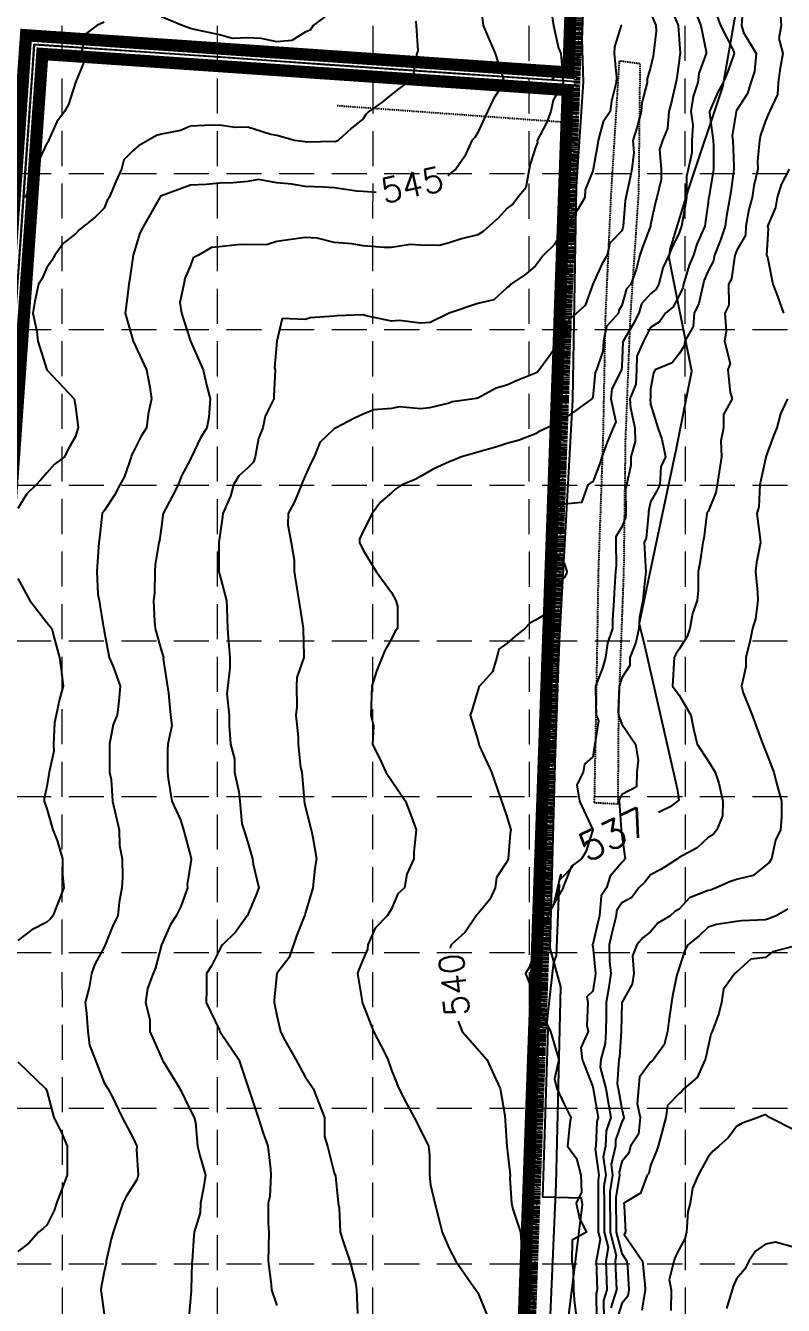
# Model space of a CAD drawing. Header units: inches. Extents: x 8135 to 11700, y -938 to 4760.
# Drawn here: x 8564 to 8996, y 1621 to 2351 of the extents above; entities that cross this region are included whole.
import ezdxf
from ezdxf.enums import TextEntityAlignment as Align

# ---------------------------------------------------------------- set-up
doc = ezdxf.new("R2010")
doc.units = ezdxf.units.IN
doc.header["$MEASUREMENT"] = 0
for name, pattern in [('DASHED', [0.75, 0.5, -0.25]), ('DASHED2', [0.375, 0.25, -0.125]), ('DOT2', [0.125, 0, -0.125]), ('HIDDEN', [0.375, 0.25, -0.125]), ('HIDDEN2', [0.1875, 0.125, -0.0625]), ('PHANTOM', [2.5, 1.25, -0.25, 0.25, -0.25, 0.25, -0.25])]:
    doc.linetypes.add(name, pattern=pattern)
for name, color, linetype in [('537-CONTOUR', 6, 'Continuous'), ('ADJ-T', 11, 'Continuous'), ('BNDY', 1, 'PHANTOM'), ('EC', 35, 'DASHED'), ('EXCAVATION-LIMITS-W&M', 3, 'DOT2'), ('EXCAVATION_LIMITS', 4, 'HIDDEN2'), ('FENCE', 8, 'FENCELINE3'), ('GRID', 254, 'HIDDEN'), ('HATCH-1', 150, 'DASHED2'), ('HATCH-2', 100, 'HIDDEN2'), ('PH2-BNDY', 1, 'PHANTOM')]:
    doc.layers.add(name, color=color, linetype=linetype)
doc.styles.add('L80', font='simplex', dxfattribs={"height": 16})
doc.styles.get("Standard").update_dxf_attribs({"font": 'ARIAL.TTF'})
doc.styles.add('Style-simple', font='simple.shx')
doc.linetypes.add('FENCELINE3', pattern='A,0.8,-0.1,["X",Standard,S=0.1,R=0,X=-0.05,Y=-0.05],-0.1', length=1)

msp = doc.modelspace()

# ---------------------------------------------------------------- linework, layer by layer
at = {"layer": '537-CONTOUR', "elevation": 537, "flags": 128}
for points in [[(8925.11, 1902.55), (8932.91, 1906.35), (8936.91, 1909.33), (8936.2, 1914.93), (8916.89, 1999.28), (8914.32, 2009.72), (8914.32, 2010.53), (8914.58, 2011.3), (8923.16, 2052.13), (8935.25, 2109.27), (8935.37, 2110.25), (8944.09, 2154.23), (8931.26, 2218.73), (8931.77, 2223.61), (8942.18, 2257.89), (8961.83, 2316.48), (8978.04, 2408.34), (8979.05, 2412.64), (9002.27, 2509.18), (9002.96, 2510.06), (9078.04, 2556.81), (9109.76, 2596.52), (9111.72, 2601.6), (9112.74, 2604.87)], [(8870.55, 1587.66), (8881.81, 1678.62), (8881.19, 1682.37), (8859.09, 1682.91), (8862.24, 1778.47), (8861.32, 1779.36), (8863.32, 1798.44), (8865.41, 1816.97), (8866.99, 1820.52), (8868.22, 1853.75), (8868.76, 1861.08), (8865.65, 1850.53), (8869.39, 1867.03), (8869.31, 1864.28), (8876.58, 1871.72)]]:
    msp.add_lwpolyline(points, dxfattribs=at)
at = {"layer": 'ADJ-T'}
msp.add_lwpolyline([(8878.59, 2319.29), (8569.04, 2340.58), (8507.94, 1471.93)], dxfattribs=at)
at = {"layer": 'BNDY', "lineweight": 200}
msp.add_line((8919.88, 3474.23), (8814.15, 516.97), dxfattribs=at)
at = {"layer": 'EC', "color": 35, "linetype": 'Continuous'}
for p, q in [((8994.57, 2359.52, 537), (8995.1, 2351.41, 537)), ((8995.1, 2351.41, 537), (8993.84, 2343.97, 537)), ((8993.84, 2343.97, 537), (8996, 2335.41, 537)), ((8996, 2335.41, 537), (8994.5, 2327.09, 537)), ((8994.5, 2327.09, 537), (8993.51, 2318.91, 537)), ((8993.51, 2318.91, 537), (8993.02, 2312.06, 537)), ((8993.02, 2312.06, 537), (8988.47, 2302.41, 537)), ((8987.81, 2300.78, 537), (8986.17, 2297.09, 537)), ((8988.47, 2302.41, 537), (8987.81, 2300.78, 537)), ((8986.17, 2297.09, 537), (8983.26, 2288.82, 537)), ((8983.26, 2288.82, 537), (8982.78, 2285.91, 537)), ((8982.78, 2285.91, 537), (8981.61, 2273.98, 537)), ((8981.61, 2273.98, 537), (8981.8, 2269.41, 537)), ((8981.8, 2269.41, 537), (8979.46, 2259.92, 537)), ((8979.46, 2259.92, 537), (8978.51, 2253.41, 537)), ((8978.51, 2253.41, 537), (8976.6, 2246.48, 537)), ((8976.6, 2246.48, 537), (8974.94, 2236.91, 537)), ((8974.94, 2236.91, 537), (8974.79, 2231.8, 537)), ((8974.79, 2231.8, 537), (8969.67, 2222.95, 537)), ((8968.74, 2220.41, 537), (8966.73, 2206.9, 537)), ((8969, 2221.09, 537), (8968.74, 2220.41, 537)), ((8969.67, 2222.95, 537), (8969, 2221.09, 537)), ((8966.73, 2206.9, 537), (8965.1, 2203.91, 537)), ((8965.1, 2203.91, 537), (8965.21, 2191.94, 537)), ((8965.21, 2191.94, 537), (8963.08, 2187.41, 537)), ((8963.08, 2187.41, 537), (8963.83, 2177.16, 537)), ((8963.83, 2177.16, 537), (8962.75, 2171.41, 537)), ((8962.75, 2171.41, 537), (8966.02, 2158.62, 537)), ((8966.02, 2158.62, 537), (8964.8, 2154.91, 537)), ((8964.8, 2154.91, 537), (8966.06, 2142.08, 537)), ((8966.06, 2142.08, 537), (8967.11, 2138.41, 537)), ((8967.11, 2138.41, 537), (8962.24, 2129.46, 537)), ((8962.24, 2129.46, 537), (8962.24, 2121.91, 537)), ((8962.24, 2121.91, 537), (8960.75, 2114.47, 537)), ((8960.75, 2114.47, 537), (8961.11, 2105.41, 537)), ((8961.11, 2105.41, 537), (8958.69, 2089.41, 537)), ((8958.69, 2089.41, 537), (8957.86, 2084.91, 537)), ((8957.86, 2084.91, 537), (8953.42, 2074.18, 537)), ((8953.42, 2074.18, 537), (8952.98, 2073.35, 537)), ((8952.82, 2072.91, 537), (8951.03, 2058.81, 537)), ((8952.98, 2073.35, 537), (8952.82, 2072.91, 537)), ((8950.39, 2056.41, 537), (8948.71, 2044.62, 537)), ((8951.03, 2058.81, 537), (8950.39, 2056.41, 537)), ((8948.71, 2044.62, 537), (8947.81, 2039.91, 537)), ((8947.81, 2039.91, 537), (8947.81, 2029.03, 537)), ((8947.28, 2023.41, 537), (8944.61, 2015.96, 537)), ((8947.81, 2029.03, 537), (8947.28, 2023.41, 537)), ((8944.61, 2015.96, 537), (8942.99, 2007.41, 537)), ((8941.49, 2002.84, 537), (8936.92, 1995.53, 537)), ((8942.99, 2007.41, 537), (8941.49, 2002.84, 537)), ((8936.92, 1995.53, 537), (8935.09, 1992.77, 537)), ((8934.01, 1990.91, 537), (8933.17, 1974.41, 537)), ((8935.09, 1992.77, 537), (8934.01, 1990.91, 537)), ((8933.17, 1974.41, 537), (8936.92, 1969.29, 537)), ((8936.92, 1969.29, 537), (8943.66, 1957.91, 537)), ((8943.66, 1957.91, 537), (8945.39, 1949.45, 537)), ((8945.39, 1949.45, 537), (8947.28, 1941.41, 537)), ((8947.28, 1941.41, 537), (8953.42, 1931.91, 537)), ((8953.42, 1931.91, 537), (8957.41, 1925.41, 537)), ((8957.41, 1925.41, 537), (8959.64, 1919.1, 537)), ((8959.64, 1919.1, 537), (8961.92, 1908.91, 537)), ((8961.92, 1908.91, 537), (8961.73, 1900.48, 537)), ((8961.73, 1900.48, 537), (8958.5, 1892.41, 537)), ((8958.5, 1892.41, 537), (8956.09, 1889.71, 537)), ((8953.42, 1888.07, 537), (8947.18, 1882.15, 537)), ((8956.09, 1889.71, 537), (8953.42, 1888.07, 537)), ((8947.18, 1882.15, 537), (8936.92, 1876.6, 537)), ((8926.57, 1869.93, 537), (8920.67, 1866.84, 537)), ((8936, 1875.91, 537), (8926.57, 1869.93, 537)), ((8936.51, 1876.33, 537), (8936, 1875.91, 537)), ((8936.92, 1876.6, 537), (8936.51, 1876.33, 537)), ((8917.4, 1862.69, 537), (8913.92, 1859.41, 537)), ((8920.67, 1866.84, 537), (8917.4, 1862.69, 537)), ((8913.92, 1859.41, 537), (8909.97, 1853.79, 537)), ((8904.17, 1850.74, 537), (8901.28, 1846.22, 537)), ((8909.97, 1853.79, 537), (8904.17, 1850.74, 537)), ((8901.03, 1843.41, 537), (8898.42, 1832.67, 537)), ((8901.28, 1846.22, 537), (8901.03, 1843.41, 537)), ((8898.42, 1832.67, 537), (8897.06, 1826.91, 537)), ((8897.06, 1826.91, 537), (8897.28, 1817.3, 537)), ((8897.28, 1817.3, 537), (8897.98, 1810.41, 537)), ((8897.98, 1810.41, 537), (8896.61, 1801.48, 537)), ((8896.61, 1801.48, 537), (8895.4, 1793.91, 537)), ((8895.4, 1793.91, 537), (8895.24, 1786.35, 537)), ((8895.24, 1786.35, 537), (8895.09, 1777.41, 537)), ((8895.09, 1777.41, 537), (8894.65, 1770.64, 537)), ((8894.65, 1770.64, 537), (8892.29, 1761.41, 537)), ((8892.29, 1761.41, 537), (8891.97, 1757.12, 537)), ((8891.97, 1757.12, 537), (8895.03, 1744.91, 537)), ((8895.03, 1744.91, 537), (8896.57, 1736.01, 537)), ((8896.57, 1736.01, 537), (8897.92, 1728.41, 537)), ((8897.92, 1728.41, 537), (8895.36, 1720.72, 537)), ((8895.36, 1720.72, 537), (8894.98, 1711.91, 537)), ((8894.98, 1711.91, 537), (8893.63, 1705.96, 537)), ((8893.63, 1705.96, 537), (8895.06, 1695.41, 537)), ((8895.06, 1695.41, 537), (8894.07, 1689.21, 537)), ((8894.07, 1689.21, 537), (8894.09, 1679.41, 537)), ((8894.09, 1679.41, 537), (8894.12, 1672.97, 537)), ((8894.12, 1672.97, 537), (8894.2, 1662.91, 537)), ((8894.2, 1662.91, 537), (8896.52, 1654.06, 537)), ((8896.52, 1654.06, 537), (8895.05, 1646.41, 537)), ((8895.05, 1646.41, 537), (8895.71, 1629.91, 537)), ((8895.71, 1629.91, 537), (8893.77, 1623.82, 537)), ((8893.77, 1623.82, 537), (8893.92, 1613.41, 537))]:
    msp.add_line(p, q, dxfattribs=at)
at = {"layer": 'EC', "color": 35, "linetype": 'Continuous', "flags": 128}
for points, elevation in [([(8929.69, 2367.91), (8936.42, 2351.41), (8936.92, 2343.41), (8937.52, 2335.41), (8937.36, 2334.98), (8936.92, 2331.29), (8935.34, 2320.52), (8932.3, 2307.11), (8931, 2302.41), (8930.21, 2292.73), (8927.35, 2285.91), (8925.75, 2280.75), (8926.71, 2269.41), (8926.65, 2263.52), (8924.12, 2253.41), (8923.38, 2250.66), (8920.67, 2237.78), (8920.53, 2237.05), (8920.52, 2236.91), (8916.07, 2225.01), (8914.47, 2220.41), (8912.36, 2212.22), (8909.4, 2203.91), (8906.9, 2201.19), (8904.17, 2191.63), (8902.54, 2189.05), (8902.28, 2187.41), (8895.55, 2179.77), (8893.74, 2171.41), (8893.42, 2165.66), (8889.81, 2154.91), (8889.09, 2153.5), (8887.67, 2139.44), (8887.41, 2138.68), (8887.11, 2138.41), (8878.02, 2131.71), (8871.42, 2127.14), (8868.22, 2125.11), (8861.67, 2121.91), (8857.11, 2119.73), (8854.92, 2118.46), (8845.72, 2114.76), (8838.67, 2112.97), (8833, 2111.08), (8822.17, 2108.05), (8820.23, 2107.35), (8812.75, 2105.41), (8807.83, 2103.32), (8805.67, 2102.5), (8796.72, 2098.23), (8789.42, 2094.06), (8786.39, 2092.35), (8778.82, 2089.41), (8775.35, 2086.98), (8772.92, 2084.83), (8766.52, 2079.41), (8761.81, 2072.91), (8756.67, 2063.01), (8754.67, 2058.41), (8754.67, 2056.41), (8756.67, 2052.01), (8764.12, 2039.91), (8772.92, 2027.99), (8775.35, 2023.41), (8776.22, 2020.21), (8776.22, 2007.41), (8774.84, 2005.49), (8772.92, 2001.52), (8769.08, 1994.82), (8764.37, 1983.09), (8761.72, 1974.41), (8761.16, 1957.91), (8762.58, 1951.91), (8762.09, 1941.41), (8767.02, 1931.23), (8769.67, 1925.41), (8772.92, 1920.7), (8780.78, 1908.91), (8785.62, 1896.22), (8786.95, 1892.41), (8785.67, 1879.66), (8785.67, 1875.91), (8781.69, 1867.14), (8780.26, 1859.41), (8776.52, 1855.92), (8772.92, 1847.41), (8771.3, 1845.01), (8770.42, 1843.41), (8763.55, 1836.43), (8759.38, 1826.91), (8759.11, 1824.44), (8756.67, 1818.66), (8754.32, 1812.77), (8753.48, 1810.41), (8756.04, 1794.54), (8756.16, 1793.91), (8756.67, 1792.64), (8762.58, 1777.41), (8768.86, 1765.41), (8770.68, 1761.41), (8772.92, 1755.41), (8777.05, 1744.91), (8781.17, 1736.66), (8785.7, 1728.41), (8789.42, 1721.19), (8793.99, 1711.91), (8794.47, 1706.79), (8794.47, 1695.41), (8795.05, 1689.87), (8797.55, 1679.41), (8800.47, 1668.19), (8801.73, 1662.91), (8805.67, 1653.48), (8809.63, 1646.41), (8818.05, 1634.04), (8821, 1629.91), (8822.17, 1628.41), (8828.17, 1613.41)], 541), ([(8823.17, 2366.91), (8825.21, 2351.41), (8827.2, 2346.54), (8832.07, 2335.41), (8836.84, 2320.74), (8837.22, 2318.91), (8831.15, 2309.94), (8827.67, 2302.41), (8825.87, 2298.71), (8822.17, 2290.49), (8820.46, 2287.63), (8818.74, 2285.91), (8814.63, 2276.95), (8809.6, 2269.41), (8807.29, 2267.84), (8805.67, 2266.21), (8805.12, 2265.55)], 545), ([(8955.27, 2366.04), (8960.6, 2351.41), (8967.96, 2337.09), (8968.39, 2335.41), (8964.38, 2324.29), (8962.14, 2318.91), (8958.91, 2313.34), (8954.33, 2302.41), (8954.2, 2301.62), (8956.43, 2285.91), (8956.54, 2282.75), (8956.44, 2269.41), (8956.1, 2266.78), (8953.79, 2253.41), (8953.73, 2253.1), (8953.42, 2250.5), (8951.85, 2238.48), (8951.56, 2236.91), (8947.06, 2226.77), (8945.05, 2220.41), (8942.65, 2214.68), (8939.47, 2203.91), (8939.01, 2201.83), (8936.92, 2197.37), (8933.5, 2190.89), (8929.13, 2187.41), (8925.78, 2182.39), (8920.67, 2179.19), (8918.03, 2173.97), (8916.52, 2171.41), (8912.87, 2162.71), (8912.55, 2154.91), (8912.3, 2146.78), (8908.82, 2138.41), (8909.21, 2133.37), (8911.63, 2121.91), (8911.91, 2114.18), (8909.45, 2105.41), (8909.37, 2100.37), (8906.87, 2089.41), (8906.4, 2087.18), (8906.62, 2072.91), (8906.4, 2070.69), (8904.17, 2065.45), (8900.85, 2059.74), (8900.82, 2056.41), (8900.93, 2043.15), (8900.62, 2039.91), (8899.9, 2027.69), (8899.69, 2023.41), (8898.92, 2012.5), (8898.97, 2007.41), (8896.09, 1998.99), (8894.98, 1990.91), (8893.34, 1985.25), (8889.28, 1974.41), (8889.23, 1972.85), (8889.69, 1957.91), (8890.86, 1954.73), (8888.82, 1941.41), (8888.73, 1940.38), (8887.67, 1934.14), (8883.03, 1929.98), (8882.26, 1925.41), (8878.65, 1918.08), (8880.06, 1908.91), (8887.67, 1892.41), (8883.71, 1879.93), (8881.17, 1875.91), (8875.49, 1871.79), (8871.42, 1861.35), (8870.85, 1859.99), (8870.69, 1859.41), (8865.06, 1849.58), (8861.95, 1843.41), (8859.85, 1838.48), (8855.91, 1826.91), (8855.81, 1826.03), (8854.92, 1823.61), (8851.44, 1813.95), (8849.35, 1810.41), (8854.92, 1796.27), (8855.64, 1793.91), (8863.53, 1777.41), (8866.92, 1765.77), (8868.39, 1761.41), (8865.92, 1750.41), (8867.14, 1744.91), (8871.42, 1735.99), (8875.21, 1728.41), (8874.64, 1725.15), (8873.3, 1711.91), (8878.39, 1704.84), (8880.95, 1695.41), (8881.29, 1685.7), (8878.27, 1679.41), (8880.09, 1670.61), (8884.12, 1662.91), (8875.94, 1658.33), (8875.81, 1646.41), (8876.49, 1641.27), (8876.63, 1629.91), (8877.07, 1624.18), (8878.36, 1613.41)], 539), ([(8973.47, 2364.12), (8972.53, 2351.41), (8973.66, 2347.55), (8980.84, 2335.41), (8979.93, 2325.15), (8977.85, 2318.91), (8975.93, 2312.65), (8969.67, 2302.99), (8969.46, 2302.62), (8969.37, 2302.41), (8967.2, 2288.42), (8967.56, 2285.91), (8968.06, 2271.05), (8968.05, 2269.41), (8966.38, 2256.65), (8965.82, 2253.41), (8963.95, 2242.72), (8963.27, 2236.91), (8960.63, 2229.6), (8957.05, 2220.41), (8956.57, 2217.21), (8953.42, 2211.44), (8951.2, 2206.13), (8950.55, 2203.91), (8948.08, 2192.76), (8945.57, 2187.41), (8944.93, 2179.65), (8940.19, 2171.41), (8939.85, 2168.49), (8936.92, 2164.03), (8932.91, 2158.99), (8923.27, 2154.91), (8922.3, 2153.26), (8920.67, 2143.91), (8920.51, 2138.57), (8920.44, 2138.41), (8920.67, 2135.41), (8924.74, 2121.91), (8927.03, 2115.45), (8929.08, 2105.41), (8926.48, 2099.7), (8925.96, 2089.41), (8924.2, 2085.84), (8920.67, 2079.66), (8919.5, 2074.09), (8919.51, 2072.91), (8918.1, 2058.98), (8917.01, 2056.41), (8917.84, 2042.75), (8917.87, 2039.91), (8916.55, 2027.54), (8916.3, 2023.41), (8914.33, 2013.56), (8913.92, 2007.41), (8912.24, 1999.35), (8908.86, 1990.91), (8908.77, 1986.32), (8904.17, 1979.19), (8903.1, 1975.48), (8902.7, 1974.41), (8902.23, 1959.86), (8902.29, 1957.91), (8904.17, 1952.75), (8912.07, 1941.41), (8913.56, 1932.31), (8912.74, 1925.41), (8912.58, 1917), (8904.17, 1912.68), (8902.88, 1910.2), (8902.76, 1908.91), (8903.8, 1892.79), (8903.85, 1892.41), (8904.17, 1889.41), (8906.13, 1875.91), (8905.27, 1874.82), (8904.17, 1873.79), (8897.51, 1866.08), (8895.5, 1859.41), (8892.5, 1854.73), (8891.49, 1843.41), (8890.74, 1840.34), (8887.67, 1827.31), (8887.45, 1827.13), (8887.37, 1826.91), (8887.67, 1826.04), (8889.25, 1810.41), (8889.04, 1809.05), (8887.67, 1800.51), (8884.37, 1797.27), (8884.81, 1793.91), (8884.24, 1780.9), (8885.05, 1777.41), (8880.95, 1768.03), (8881.55, 1761.41), (8887.67, 1745.76), (8887.89, 1744.91), (8887.93, 1744.65), (8890.8, 1728.41), (8890.02, 1726.06), (8889.4, 1711.91), (8889.08, 1710.5), (8891.13, 1695.41), (8890.67, 1692.51), (8890.7, 1679.41), (8890.71, 1676.38), (8890.82, 1662.91), (8891.94, 1658.65), (8889.59, 1646.41), (8890.24, 1629.91), (8889.62, 1627.96), (8889.84, 1613.41)], 538), ([(8786.8, 2354.04), (8786.86, 2351.41), (8787.85, 2336.93), (8787.22, 2335.41), (8785.18, 2323.15), (8782, 2318.91), (8776.71, 2315.13), (8772.92, 2312.19), (8767.62, 2307.8), (8759.92, 2302.41), (8758.3, 2300.76), (8756.67, 2298.29), (8749.85, 2292.74), (8742.53, 2285.91), (8740.91, 2285.18), (8740.17, 2285.24), (8724.66, 2284.92), (8723.67, 2285.03), (8717.58, 2285.91), (8707.42, 2288.66), (8703.99, 2289.35), (8690.92, 2293.45), (8683.7, 2293.24), (8674.67, 2294.55), (8666.23, 2294.35), (8658.17, 2293.96), (8652.58, 2291.5), (8641.67, 2289.54), (8638.88, 2288.75), (8633.9, 2285.91), (8628.52, 2282.77), (8625.42, 2280.09), (8620.09, 2274.75), (8618.94, 2269.41), (8615.77, 2262.78), (8611.77, 2253.41), (8610.76, 2251.58), (8608.92, 2247.3), (8603.81, 2242.1), (8597.41, 2236.91), (8594.74, 2234.81), (8592.67, 2232.63), (8585.8, 2227.29), (8580.89, 2220.41), (8579.17, 2217.41), (8576.17, 2213.46), (8573.38, 2206.7), (8571.52, 2203.91), (8569.5, 2194.08), (8568.34, 2187.41), (8570.5, 2176.91), (8571.13, 2171.41), (8576.17, 2154.91), (8591.81, 2138.41), (8592.67, 2134.29), (8594.2, 2121.91), (8593.69, 2120.88), (8592.67, 2116.96), (8588.4, 2109.69), (8586.26, 2105.41), (8580.6, 2101.12), (8576.17, 2096.15), (8573.03, 2092.46), (8570.17, 2089.41), (8564.81, 2084.28), (8559.67, 2075.82)], 546), ([(8608.92, 2353.31), (8604.86, 2351.41), (8597.9, 2346.27), (8596.06, 2335.41), (8597.45, 2330.56), (8592.67, 2318.91), (8588.64, 2306.44), (8586.42, 2302.41), (8582, 2296.59), (8577.12, 2285.91), (8576.96, 2285.12), (8576.17, 2284.26), (8571.53, 2274.05), (8571.31, 2269.41), (8568.43, 2260.92), (8563.63, 2253.41)], 547), ([(8864.21, 2358.63), (8865.35, 2351.41), (8868.12, 2338.61), (8869.48, 2335.41), (8870.72, 2319.61), (8870.79, 2318.91), (8864.99, 2308.85), (8863.66, 2302.41), (8861.31, 2296.02), (8856.01, 2285.91), (8856.08, 2284.75), (8854.92, 2281.79), (8852.01, 2272.37), (8851.38, 2269.41), (8849.42, 2258.83), (8844.99, 2253.41), (8842.29, 2249.74), (8838.67, 2246.99), (8833.9, 2241.69), (8828.59, 2236.91), (8825.17, 2233.91), (8822.17, 2232), (8812.79, 2229.8), (8805.67, 2227.54), (8800.26, 2225.91), (8789.42, 2226.1), (8783.42, 2226.41), (8772.92, 2224.88), (8768.61, 2224.79), (8756.67, 2225.7), (8750.15, 2226.93), (8740.17, 2227.58), (8730.47, 2230.12), (8723.67, 2230.49), (8707.42, 2228.2), (8701.58, 2226.25), (8690.92, 2226.47), (8685.07, 2226.35), (8674.67, 2225.18), (8670.21, 2224.88), (8662.76, 2220.41), (8659.7, 2218.88), (8658.17, 2214.52), (8655.01, 2207.07), (8654.46, 2203.91), (8652.11, 2193.47), (8653.05, 2187.41), (8658.17, 2171.41), (8665.43, 2154.91), (8667.48, 2145.6), (8669.48, 2138.41), (8668.7, 2127.88), (8667.46, 2121.91), (8663.89, 2116.2), (8658.8, 2105.41), (8658.59, 2105.01), (8658.17, 2104.02), (8653, 2094.43), (8651.1, 2089.41), (8648, 2083.08), (8642.71, 2072.91), (8642.47, 2072.11), (8641.67, 2065.84), (8640.53, 2057.57), (8640.23, 2056.41), (8638, 2043.65), (8637.85, 2039.91), (8637.61, 2027.54), (8637.18, 2023.41), (8637.7, 2011.32), (8638.1, 2007.41), (8641.67, 1994.45), (8642.75, 1990.91), (8642.59, 1989.99), (8645.65, 1970.44), (8646.71, 1957.91), (8647.5, 1952.09), (8645.21, 1941.41), (8645.05, 1938.14), (8645.05, 1925.41), (8645.39, 1921.7), (8647.52, 1908.91), (8652.46, 1898.12), (8654.27, 1892.41), (8658.17, 1877.56), (8658.55, 1875.91), (8658.54, 1875.54), (8658.17, 1873.16), (8656.38, 1861.2), (8656.42, 1859.41), (8652.67, 1848.74), (8650.12, 1843.41), (8646.72, 1838.37), (8641.67, 1826.91), (8638.32, 1813.81), (8636.87, 1810.41), (8633.68, 1802.02), (8632.48, 1793.91), (8635.01, 1784.18), (8635.01, 1777.41), (8641.67, 1762.35), (8642.12, 1761.41), (8642.5, 1760.59), (8652.15, 1744.91), (8658.17, 1732.37), (8660.24, 1728.41), (8661.09, 1725.5), (8662.19, 1711.91), (8663.48, 1706.61), (8666.84, 1695.41), (8665.71, 1688.11), (8663.82, 1679.41), (8663.67, 1673.91), (8660.37, 1662.91), (8660.06, 1661.02), (8659.17, 1646.41), (8659.02, 1645.56), (8658.61, 1629.91), (8658.66, 1629.42), (8657.2, 1614.38)], 544), ([(8734.94, 2356.64), (8728.26, 2351.41), (8726.42, 2348.74), (8723.67, 2347.6), (8716.03, 2342.94), (8707.42, 2342.12), (8698.49, 2344.08), (8690.92, 2344.37), (8682.17, 2344.03), (8674.67, 2346.08), (8660.53, 2349.12), (8658.17, 2349.77), (8653.46, 2351.41), (8641.67, 2356.41)], 547), ([(8903.74, 2351.84), (8903.82, 2351.41), (8900.12, 2339.34), (8899.83, 2335.41), (8901.26, 2321.82), (8901.01, 2318.91), (8898.3, 2308.28), (8897.64, 2302.41), (8893.67, 2296.41), (8890.78, 2285.91), (8890.36, 2283.23), (8887.92, 2269.41), (8887.86, 2269.23), (8887.67, 2268.52), (8883.36, 2257.66), (8883.22, 2253.41), (8878.74, 2245.99), (8872.26, 2236.91), (8872.1, 2236.22), (8871.42, 2235.31), (8865.58, 2226.26), (8859.58, 2220.41), (8854.92, 2214.36), (8849.41, 2209.51), (8840.89, 2203.91), (8839.99, 2202.57), (8838.67, 2201.85), (8831.14, 2194.94), (8822.17, 2192.76), (8805.67, 2187.41), (8795.01, 2181.91), (8789.42, 2181.54), (8777.37, 2183.1), (8772.92, 2182.74), (8758.38, 2185.73), (8756.67, 2186.34), (8741.77, 2185.86), (8740.17, 2185.7), (8726.42, 2184.74), (8723.67, 2183.77), (8710.52, 2184.36), (8707.42, 2171.41), (8706.16, 2156.18), (8706.58, 2154.91), (8705.81, 2140.02), (8705.77, 2138.41), (8700.82, 2128.51), (8699.5, 2121.91), (8696.97, 2115.87), (8695.05, 2105.41), (8694.14, 2102.29), (8690.92, 2099.09), (8685.73, 2094.52), (8682.8, 2089.41), (8681.12, 2082.87), (8676.71, 2072.91), (8676.52, 2071.04), (8674.67, 2059.16), (8674.38, 2056.7), (8674.28, 2056.41), (8674.28, 2039.91), (8674.67, 2038.41), (8678.74, 2023.41), (8678.95, 2019.2), (8679.26, 2007.41), (8679.78, 2002.22), (8680.66, 1990.91), (8680.66, 1984.83), (8678.95, 1970.07), (8680.34, 1957.91), (8680.21, 1952.29), (8681.11, 1941.41), (8683.25, 1932.97), (8683.25, 1925.41), (8685.7, 1914.21), (8686.35, 1908.91), (8687.56, 1895.82), (8688.71, 1892.41), (8690.92, 1885.34), (8693.56, 1875.91), (8693.92, 1872.91), (8697.18, 1859.41), (8695.52, 1854.95), (8690.92, 1844.11), (8690.64, 1843.69), (8690.56, 1843.41), (8683.84, 1834.1), (8676.38, 1826.91), (8675.67, 1825.89), (8674.67, 1824.04), (8670.13, 1814.95), (8667.38, 1810.41), (8667.38, 1801.2), (8667.21, 1793.91), (8674.67, 1778.24), (8675, 1777.41), (8675.76, 1776.34), (8685.75, 1761.41), (8690.92, 1746.01), (8691.25, 1744.91), (8691.44, 1744.39), (8696.77, 1728.41), (8699.42, 1719.91), (8702.25, 1711.91), (8703.76, 1699.08), (8703.99, 1695.41), (8703.46, 1683.25), (8702.6, 1679.41), (8702.6, 1667.74), (8702.82, 1662.91), (8702.44, 1646.41), (8704.3, 1633.03), (8704.38, 1629.91), (8707.42, 1621.03)], 543), ([(8920.67, 2358.88), (8923.72, 2351.41), (8923.92, 2348.21), (8922.34, 2335.41), (8922.13, 2333.93), (8920.67, 2327.52), (8918.63, 2320.95), (8918.75, 2318.91), (8915.72, 2307.36), (8915.22, 2302.41), (8912.92, 2293.66), (8910.54, 2285.91), (8911.09, 2279), (8909.97, 2269.41), (8908.91, 2264.82), (8906.58, 2253.41), (8906.18, 2251.4), (8905.1, 2236.91), (8904.85, 2236.24), (8904.17, 2234.3), (8897.32, 2227.27), (8895.79, 2220.41), (8892.84, 2215.24), (8887.67, 2203.91), (8883.4, 2191.75), (8878.3, 2187.41), (8874.56, 2184.32), (8871.42, 2178.15), (8869.64, 2173.14), (8868.62, 2171.41), (8863.17, 2163.16), (8856.19, 2153.64), (8854.92, 2153.01), (8844.54, 2148.95), (8838.67, 2146.16), (8832.65, 2144.43), (8822.17, 2138.81), (8821.83, 2138.75), (8820.11, 2138.41), (8807.45, 2136.63), (8805.67, 2135.95), (8794.47, 2133.29), (8789.42, 2132.7), (8777.49, 2133.85), (8772.92, 2132.91), (8762.86, 2132.12), (8756.67, 2129.61), (8751.42, 2127.16), (8741.27, 2121.91), (8740.5, 2121.59), (8740.17, 2121.38), (8732.06, 2113.52), (8728.66, 2105.41), (8727.03, 2102.16), (8723.67, 2094.46), (8722.08, 2090.98), (8721.46, 2089.41), (8717.38, 2079.3), (8713.92, 2072.91), (8713.77, 2066.47), (8715.71, 2056.41), (8717.25, 2046.43), (8717.25, 2039.91), (8719.16, 2027.99), (8719.98, 2023.41), (8722.36, 2008.71), (8722.46, 2007.41), (8722.84, 1991.76), (8722.84, 1990.91), (8718.77, 1979.39), (8718.67, 1974.41), (8718.89, 1962.76), (8718.38, 1957.91), (8719.71, 1945.43), (8719.71, 1941.41), (8721.04, 1928), (8721.72, 1925.41), (8722.97, 1909.63), (8723.05, 1908.91), (8723.67, 1905.91), (8727.05, 1892.41), (8728.04, 1888.04), (8730.11, 1875.91), (8729.17, 1870.41), (8727.9, 1859.41), (8727.04, 1856.15), (8723.67, 1844.74), (8723.42, 1843.66), (8723.31, 1843.41), (8718.69, 1831.97), (8714.5, 1819.72), (8707.42, 1810.41), (8705.89, 1795.45), (8705.85, 1793.91), (8707.42, 1786.58), (8709.51, 1777.41), (8711.49, 1773.41), (8718.38, 1761.41), (8723.67, 1751.51), (8728.26, 1744.91), (8734.67, 1728.41), (8734.67, 1717.41), (8736.37, 1711.91), (8740.17, 1696.68), (8740.71, 1695.41), (8740.83, 1694.77), (8742.53, 1679.41), (8743.04, 1676.54), (8743.61, 1662.91), (8745.03, 1658.06), (8749.06, 1646.41), (8752.33, 1634.25), (8752.92, 1629.91), (8753.53, 1616.55)], 542), ([(8946.38, 2358.45), (8949.3, 2351.41), (8952.3, 2336.5), (8952.38, 2335.41), (8948.21, 2324.12), (8947.6, 2318.91), (8944.9, 2310.93), (8943.67, 2302.41), (8944.7, 2294.64), (8944.16, 2285.91), (8944.1, 2278.73), (8942.12, 2269.41), (8941.21, 2265.26), (8941.11, 2253.41), (8940.63, 2249.71), (8938.26, 2236.91), (8937.85, 2235.99), (8936.92, 2233.07), (8932.86, 2224.54), (8931.1, 2220.41), (8927.72, 2213.25), (8925.34, 2203.91), (8923.71, 2200.83), (8920.67, 2198.41), (8915.4, 2192.68), (8913.9, 2187.41), (8910.7, 2181.08), (8904.98, 2171.41), (8904.74, 2170.84), (8904.17, 2156.97), (8904.07, 2155.02), (8904.03, 2154.91), (8898.52, 2144.07), (8897.95, 2138.41), (8900.85, 2125.24), (8899.26, 2121.91), (8895.86, 2113.73), (8892.8, 2105.41), (8891.72, 2101.48), (8887.67, 2091.01), (8886.57, 2090.5), (8884.81, 2089.41), (8881.32, 2079.37), (8871.42, 2078.41), (8868.61, 2075.73), (8863.72, 2072.91), (8865.08, 2062.76), (8861.11, 2056.41), (8871.42, 2044.62), (8872.9, 2039.91), (8872.63, 2038.69), (8871.42, 2036.24), (8865.01, 2029.83), (8865.92, 2023.41), (8862.14, 2016.41), (8854.92, 2012.21), (8851.78, 2010.51), (8848.83, 2007.41), (8843.19, 2002.83), (8838.67, 1998.73), (8834.03, 1995.55), (8832.96, 1990.91), (8830.42, 1982.66), (8823.09, 1974.41), (8822.72, 1973.86), (8818.87, 1961.21), (8817.67, 1957.91), (8822.17, 1943.77), (8822.69, 1941.41), (8822.96, 1940.65), (8829.99, 1925.41), (8838.67, 1900.03), (8841, 1892.41), (8840.59, 1890.47), (8839.37, 1875.91), (8839.23, 1875.35), (8838.67, 1874.26), (8832.73, 1865.35), (8832.07, 1859.41), (8829.03, 1852.76), (8822.17, 1844.51), (8821.62, 1843.94), (8821.17, 1843.41), (8814.97, 1834.11), (8806.94, 1826.91), (8806.5, 1826.09), (8806.31, 1824.99)], 540), ([(8999.73, 2269.41), (8995.07, 2260.79), (8992.94, 2253.41), (8991.91, 2247.68), (8987.37, 2236.91), (8987.65, 2235.43), (8986.7, 2220.41), (8987.24, 2219.35), (8990.41, 2203.91), (8993.05, 2197.04), (8996.43, 2187.41)], 536), ([(8764.17, 2256.23), (8756.67, 2256.74), (8753.03, 2256.94), (8740.17, 2258.81), (8734.15, 2259.25), (8723.67, 2259.52), (8716.07, 2260.89), (8707.42, 2261.65), (8696.92, 2263.59), (8690.92, 2262.45), (8682.47, 2261.73), (8674.67, 2261.41), (8667.2, 2260.66), (8658.17, 2260.31), (8653.06, 2258.37), (8641.67, 2254.33), (8641.07, 2254), (8640.79, 2253.41), (8631.33, 2236.91), (8629.39, 2232.89), (8625.42, 2220.41), (8623.47, 2205.87), (8623.02, 2203.91), (8621.45, 2191.38), (8620.86, 2187.41), (8625.42, 2171.41), (8633.2, 2154.91), (8635.09, 2145.1), (8636.01, 2138.41), (8634.01, 2129.69), (8633.03, 2121.91), (8630.13, 2117.13), (8625.42, 2107.95), (8624.54, 2106.29), (8624.31, 2105.41), (8620.56, 2094.13), (8617.83, 2089.41), (8614.94, 2083.39), (8608.92, 2074.56), (8608.26, 2073.59), (8607.84, 2072.91), (8606.32, 2059.05), (8605.97, 2056.41), (8604.86, 2039.91), (8605.44, 2026.95), (8606.16, 2023.41), (8608.56, 2007.77), (8608.7, 2007.41), (8608.92, 2005.91), (8611.87, 1990.91), (8614.08, 1985.75), (8618.02, 1974.41), (8617.33, 1966), (8616.3, 1957.91), (8614.17, 1952.66), (8611.92, 1941.41), (8611.98, 1938.45), (8611.98, 1925.41), (8613.05, 1921.29), (8613.64, 1908.91), (8617.57, 1892.41), (8617.78, 1883.56), (8619.15, 1875.91), (8619.36, 1865.47), (8618.97, 1859.41), (8617.48, 1851.11), (8616.67, 1843.41), (8614.12, 1838.21), (8609.56, 1826.91), (8609.39, 1826.45), (8608.92, 1825.59), (8603.66, 1815.76), (8601.74, 1810.41), (8600.4, 1802.57), (8598.09, 1793.91), (8598.86, 1787.62), (8599.74, 1777.41), (8600.6, 1769.61), (8603.83, 1761.41), (8608.92, 1748.08), (8611.04, 1744.91), (8613.51, 1740.33), (8619.3, 1728.41), (8625.42, 1716.49), (8627.51, 1711.91), (8627.41, 1709.9), (8628.38, 1695.41), (8627.79, 1693.08), (8625.42, 1689.59), (8621.51, 1683.21), (8619.65, 1679.41), (8616.87, 1671.47), (8614.16, 1662.91), (8612.97, 1658.86), (8610.08, 1646.41), (8610.08, 1645.26), (8608.92, 1640.22), (8607.27, 1631.59), (8606.99, 1629.91), (8608.92, 1616.16)], 545), ([(8998.81, 2138.41), (8994.78, 2129.8), (8992.59, 2121.91), (8990.79, 2117.29), (8986.47, 2105.41), (8986.46, 2105.13), (8986.17, 2104.18), (8983.46, 2092.04), (8982.98, 2089.41), (8982.37, 2076.72), (8981.32, 2072.91), (8982.87, 2059.71), (8983.32, 2056.41), (8981.12, 2044.97), (8980.47, 2039.91), (8981.55, 2028.03), (8981.73, 2023.41), (8980.48, 2012.93), (8978.84, 2007.41), (8977.31, 1999.77), (8975.05, 1990.91), (8975.05, 1985.54), (8972.5, 1974.41), (8973.48, 1970.6), (8978.5, 1957.91), (8983.73, 1943.85), (8984.6, 1941.41), (8986.17, 1937.65), (8990.94, 1925.41), (8992.48, 1919.1), (8995.3, 1908.91), (8995.3, 1899.78), (8994.8, 1892.41), (8991.92, 1886.66), (8989.54, 1875.91), (8988.28, 1873.8), (8979.08, 1866.51), (8969.67, 1864.19), (8966.14, 1863), (8958.07, 1859.41), (8954.81, 1858.05), (8953.42, 1857.87), (8942.85, 1853.67), (8936.92, 1847.19), (8934.47, 1845.83), (8931.77, 1843.41), (8924.74, 1839.29), (8920.67, 1834.35), (8916.46, 1831.13), (8912.77, 1826.91), (8910.42, 1820.66), (8911.01, 1810.41), (8910.23, 1804.35), (8904.17, 1793.91), (8903.83, 1777.75), (8903.83, 1777.41), (8902.86, 1762.68), (8902.53, 1761.41), (8901.5, 1747.58), (8902.17, 1744.91), (8904.17, 1733.36), (8905.31, 1728.41), (8905.19, 1727.39), (8904.17, 1725.84), (8900.7, 1715.38), (8900.55, 1711.91), (8898.17, 1701.41), (8898.99, 1695.41), (8897.47, 1685.91), (8897.49, 1679.41), (8897.53, 1669.56), (8897.58, 1662.91), (8901.1, 1649.48), (8900.51, 1646.41), (8901.17, 1629.91), (8897.91, 1619.67)], 536), ([(8559.67, 2035.98), (8566.62, 2023.41), (8576.17, 2010.84), (8579.17, 2007.41), (8580.13, 2003.45), (8583.45, 1990.91), (8584.71, 1982.38), (8585.67, 1974.41), (8583.47, 1967.12), (8581.67, 1957.91), (8580.57, 1953.51), (8580.01, 1941.41), (8580.3, 1937.41), (8577.67, 1925.41), (8577.41, 1924.17), (8576.17, 1917.16), (8574.67, 1910.41), (8574.8, 1908.91), (8576.17, 1904.41), (8579.74, 1892.41), (8582.17, 1886.41), (8585.22, 1875.91), (8585.22, 1866.86), (8585.88, 1859.41), (8583.35, 1852.45), (8579.67, 1843.41), (8578.13, 1841.45), (8576.17, 1839.8), (8567.76, 1835.33), (8559.67, 1829.27)], 546), ([(8998.85, 1847.12), (8992.22, 1843.41), (8987.89, 1841.7), (8986.17, 1841.11), (8972.49, 1840.59), (8969.67, 1840.25), (8958.26, 1838.5), (8953.42, 1836.86), (8948.41, 1831.93), (8941.81, 1826.91), (8940.11, 1823.73), (8936.92, 1813.71), (8936.12, 1811.23), (8935.89, 1810.41), (8933.13, 1797.77), (8932.62, 1793.91), (8930.96, 1783.47), (8930.29, 1777.41), (8928.34, 1769.86), (8922.24, 1761.41), (8921.5, 1760.57), (8920.67, 1759.99), (8914.29, 1751.29), (8913.68, 1744.91), (8912.97, 1736.11), (8914.73, 1728.41), (8913.7, 1718.88), (8909.11, 1711.91), (8908.18, 1707.9), (8904.17, 1703.29), (8902.72, 1696.86), (8902.92, 1695.41), (8900.87, 1682.61), (8900.88, 1679.41), (8900.94, 1666.15), (8900.96, 1662.91), (8904.17, 1650.66), (8907.1, 1646.41), (8907.43, 1643.15), (8908.32, 1629.91), (8907.76, 1626.32), (8904.17, 1622.18), (8902.06, 1615.52)], 535), ([(9002.67, 1826.12), (8990.17, 1822.91), (8986.17, 1819.68), (8977.92, 1818.66), (8969.67, 1811.18), (8969.17, 1810.93), (8968.75, 1810.41), (8962.22, 1801.48), (8961.09, 1793.91), (8959.49, 1787.75), (8955.75, 1777.41), (8954.96, 1775.9), (8953.42, 1768.79), (8952.14, 1762.66), (8951.75, 1761.41), (8947.21, 1751.12), (8939.89, 1744.91), (8938.46, 1743.37), (8936.92, 1741.95), (8930.34, 1735.09), (8929.39, 1728.41), (8924.91, 1711.91), (8923.89, 1708.65), (8920.67, 1700.91), (8919.64, 1696.44), (8918.75, 1695.41), (8914.86, 1685.05), (8905.41, 1679.41), (8905.59, 1678), (8906.4, 1662.91), (8905.6, 1661.49), (8915.97, 1646.41), (8917.32, 1633.27), (8917.54, 1629.91), (8915.73, 1618.35)], 534), ([(8810.88, 1783.24), (8813.17, 1777.41), (8827.17, 1761.41), (8831.34, 1752.24), (8834.9, 1744.91), (8837.54, 1729.55), (8838.67, 1711.91), (8840.56, 1695.41), (8840.37, 1693.74), (8841.22, 1679.41), (8842.1, 1675.94), (8846.52, 1662.91), (8847.1, 1654.35), (8851.92, 1632.97), (8852.3, 1629.91), (8854.92, 1619.6)], 540), ([(8559.67, 1760.04), (8575.46, 1744.91), (8576.17, 1743.54), (8580.3, 1728.41), (8584.42, 1720.16), (8587.77, 1711.91), (8587.77, 1700.32), (8587.9, 1695.41), (8581.82, 1679.41), (8580.38, 1675.2), (8576.17, 1666.79), (8574.17, 1664.91), (8571.46, 1662.91), (8566.02, 1656.56), (8559.67, 1651.91)], 546), ([(9002.67, 1721.08), (8988.53, 1728.41), (8986.17, 1729.98), (8982.05, 1728.41), (8972.97, 1725.11), (8969.67, 1723.2), (8964.98, 1716.68), (8959.61, 1711.91), (8956.13, 1709.16), (8953.42, 1705.91), (8947.79, 1695.41), (8944.48, 1688.09), (8943.27, 1679.41), (8941.92, 1674.41), (8941.18, 1662.91), (8940.35, 1659.48), (8936.92, 1653.13), (8934.66, 1648.71), (8933.84, 1646.41), (8931.28, 1635.64), (8932.46, 1629.91), (8932.21, 1618.2)], 533), ([(9013.16, 1619.27), (9008.92, 1629.91), (9007.86, 1641.14), (9011.7, 1646.41), (9002.67, 1654.14), (8991.91, 1657.17), (8986.17, 1655.96), (8980.5, 1652.08), (8976.62, 1646.41), (8974.39, 1641.7), (8969.67, 1636.26), (8967.83, 1631.79), (8967.14, 1629.91), (8963.87, 1619.3)], 532)]:
    msp.add_lwpolyline(points, dxfattribs=dict(at, elevation=elevation))
at = {"layer": 'EXCAVATION-LIMITS-W&M'}
msp.add_line((8741.88, 2305.79), (8877.75, 2295.93), dxfattribs=at)
at = {"layer": 'EXCAVATION_LIMITS'}
msp.add_lwpolyline([(8914.75, 2329.58), (8902.75, 2331.29), (8897.99, 2254.92), (8894.84, 2185.86), (8893.44, 2114.86), (8890.81, 2040), (8889.44, 1959.03), (8888.49, 1908.03), (8902.11, 1907.34), (8902.53, 1962.08), (8905.43, 2039.22), (8906.43, 2115.4), (8909.15, 2184.71), (8913.95, 2256.33), (8914.75, 2329.58)], close=True, dxfattribs=at)
at = {"layer": 'FENCE', "flags": 128}
for points in [[(9113.37, 1422.91), (9108.74, 1356.97), (9101.14, 1254.04), (9093.19, 1225.61), (9038.38, 1087.84), (8982.22, 943.61), (8930.62, 810.49), (8873.81, 667.9), (8843.46, 589.04), (8819.32, 526.92), (8819.44, 570.15), (8823.17, 650.27), (8828.76, 784.39), (8835.27, 936.1), (8842.83, 1105.26), (8847.47, 1222.33), (8852.16, 1345.73), (8860.03, 1532.66), (8866.73, 1690.04), (8869.54, 1802.89), (8863.42, 1824.87), (8867.46, 1979.57), (8876.35, 2137.96), (8878.43, 2259.53), (8882.36, 2319.28), (8881.59, 2343.41), (8887.15, 2488.32), (8892.05, 2625.35), (8896.48, 2762.94), (8902.11, 2913.13), (8906.31, 3060.59), (8909.84, 3150.98), (8912.73, 3242.83), (8914.99, 3324.42), (8917.62, 3402.01), (8922.56, 3439.96), (8930.64, 3474.67), (8992.32, 3474.44), (9070.86, 3473.23), (9134.97, 3473.24), (9218.74, 3473.46), (9222.93, 3561.16), (9226.47, 3679.94), (9230.2, 3790.85), (9231.5, 3845.95), (9233.23, 3890.36)], [(8353.83, 1434.8), (8410.45, 1448.31), (8468.06, 1461.77), (8507.94, 1471.93), (8512.05, 1524.93), (8516.25, 1587.76), (8525.81, 1719.93), (8532.64, 1816.36), (8538.52, 1900.95), (8545.16, 1996.99), (8551.76, 2093.04), (8557, 2165.8), (8563.43, 2262.04), (8567.87, 2322.65), (8569.04, 2340.58), (8678.21, 2333.43), (8735.28, 2329.23), (8816.3, 2323.69), (8864.06, 2320.39), (8881.45, 2335.24)]]:
    msp.add_lwpolyline(points, dxfattribs=at)
at = {"layer": 'GRID', "color": 252, "linetype": 'HIDDEN', "lineweight": 0, "ltscale": 80}
for p, q in [((8585.73, -488.72), (8584.32, 4663.34)), ((8673.81, -488.73), (8673.44, 4664.03)), ((8762.16, -488.75), (8762.44, 4663.86)), ((8851.72, -488.76), (8851.24, 4663.54)), ((8940.93, -488.78), (8940.02, 4663.61)), ((8228.76, 2266.99), (11606.69, 2266.99)), ((8228.76, 2178.09), (11606.69, 2178.09)), ((8228.76, 2089.2), (11606.69, 2089.2)), ((8228.76, 2000.31), (11606.69, 2000.31)), ((8228.76, 1911.41), (11606.69, 1911.41)), ((8228.76, 1822.52), (11606.69, 1822.52)), ((8228.76, 1733.63), (11606.69, 1733.63)), ((8228.76, 1644.74), (11606.69, 1644.74))]:
    msp.add_line(p, q, dxfattribs=at)
at = {"layer": 'HATCH-1', "const_width": 7, "flags": 128}
msp.add_lwpolyline([(8873.42, 2314.63), (8573.68, 2335.25), (8512.67, 1467.92), (8428.49, 1447.85), (8578.89, 1138.83), (8825.71, 980.25)], close=True, dxfattribs=at)
at = {"layer": 'HATCH-2', "const_width": 7}
msp.add_lwpolyline([(8902.61, 3131.1), (8873.78, 2324.63), (8564.41, 2345.91), (8503.21, 1475.95), (8424.01, 1457.06), (8413.21, 1479.24), (8505.37, 2937.95)], close=True, dxfattribs=at)
at = {"layer": 'PH2-BNDY'}
msp.add_line((8919.88, 3474.23), (8814.15, 516.97), dxfattribs=at)

# ---------------------------------------------------------------- texts
at = {"layer": '537-CONTOUR', "insert": (8899.44, 1890, 537), "char_height": 16, "attachment_point": 5, "rotation": 26.04135, "style": 'L80'}
msp.add_mtext('{537}', dxfattribs=at)
at = {"layer": 'EC', "color": 35, "style": 'Style-simple'}
for s, rotation, p in [('545', 12.41232, (8784.66, 2260.55, 545)), ('540', 96.25827, (8808.51, 1804.08, 540))]:
    msp.add_text(s, height=14, rotation=rotation, dxfattribs=at).set_placement(p, align=Align.MIDDLE_CENTER)

doc.saveas('drawing.dxf')
